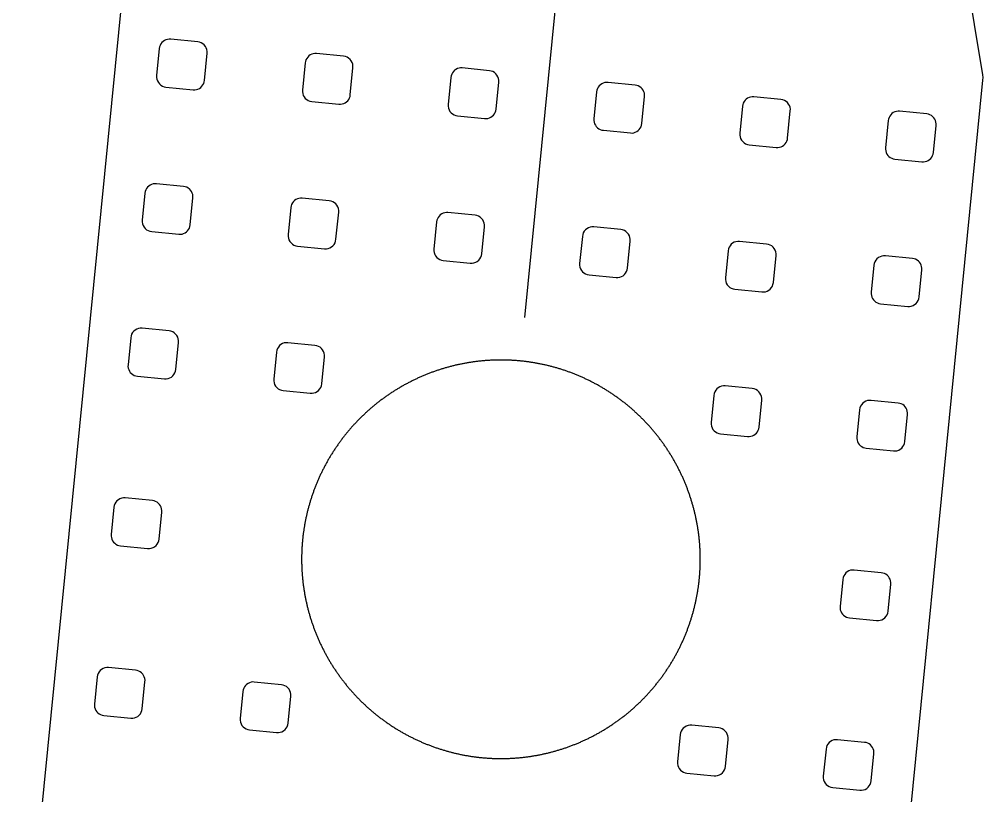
# Model space of a CAD drawing. Header units: millimetres. Extents: x -391 to 435, y -334 to 302.
# Drawn here: x 285.8 to 377.9, y -22.6 to 51.6 of the extents above; entities that cross this region are included whole.
import ezdxf

# ---------------------------------------------------------------- set-up
doc = ezdxf.new("R2010")
doc.units = ezdxf.units.MM
doc.layers.add('LED_STRIP', color=30, linetype='Continuous')
doc.layers.add('OUTLINE', color=7, linetype='Continuous')

msp = doc.modelspace()

# ---------------------------------------------------------------- linework, layer by layer
at = {"layer": 'LED_STRIP'}
msp.add_lwpolyline([(334.124, 23.13), (361.09, 295.702)], dxfattribs=at)
at = {"layer": 'OUTLINE'}
for points in [[(285.803, -45.803), (295.67, 53.935), (295.713, 54.194), (295.789, 54.445), (321.636, 122.893), (321.701, 123.098), (321.744, 123.307), (347.839, 299.813)], [(374.89, 297.137), (365.894, 118.94), (365.894, 118.725), (365.918, 118.513), (377.852, 46.326), (377.878, 46.065), (377.869, 45.803), (368.002, -53.935)]]:
    msp.add_lwpolyline(points, dxfattribs=at)
for points in [[(299.209, 45.444), (299.341, 45.33), (299.491, 45.241), (299.654, 45.18), (299.825, 45.147), (302.413, 44.892), (302.569, 44.888), (302.725, 44.91), (302.875, 44.955), (303.016, 45.024), (303.145, 45.113), (303.258, 45.222), (303.353, 45.347), (303.427, 45.486), (303.478, 45.634), (303.506, 45.788), (303.762, 48.376), (303.764, 48.55), (303.736, 48.722), (303.678, 48.886), (303.593, 49.038), (303.482, 49.173), (303.35, 49.287), (303.2, 49.375), (303.037, 49.437), (302.865, 49.469), (300.278, 49.725), (300.121, 49.728), (299.966, 49.707), (299.816, 49.661), (299.674, 49.593), (299.546, 49.503), (299.432, 49.395), (299.338, 49.27), (299.264, 49.131), (299.212, 48.983), (299.184, 48.828), (298.928, 46.241), (298.927, 46.067), (298.955, 45.895), (299.013, 45.73), (299.098, 45.578), (299.209, 45.444)], [(313.03, 44.2), (313.141, 44.065), (313.273, 43.952), (313.423, 43.863), (313.586, 43.801), (313.757, 43.769), (316.345, 43.513), (316.501, 43.51), (316.657, 43.531), (316.807, 43.577), (316.948, 43.645), (317.077, 43.735), (317.19, 43.844), (317.285, 43.969), (317.359, 44.107), (317.41, 44.255), (317.438, 44.41), (317.694, 46.997), (317.696, 47.172), (317.668, 47.344), (317.61, 47.508), (317.525, 47.66), (317.414, 47.795), (317.282, 47.908), (317.132, 47.997), (316.969, 48.059), (316.797, 48.091), (314.21, 48.347), (314.053, 48.35), (313.898, 48.329), (313.748, 48.283), (313.606, 48.215), (313.478, 48.125), (313.364, 48.016), (313.27, 47.891), (313.196, 47.753), (313.144, 47.605), (313.116, 47.45), (312.86, 44.863), (312.859, 44.688), (312.887, 44.516), (312.945, 44.352), (313.03, 44.2)], [(326.962, 42.822), (327.073, 42.687), (327.205, 42.573), (327.355, 42.485), (327.518, 42.423), (327.689, 42.391), (330.277, 42.135), (330.433, 42.132), (330.589, 42.153), (330.739, 42.199), (330.88, 42.267), (331.009, 42.357), (331.122, 42.465), (331.217, 42.591), (331.291, 42.729), (331.342, 42.877), (331.37, 43.032), (331.626, 45.619), (331.628, 45.793), (331.6, 45.965), (331.542, 46.13), (331.457, 46.282), (331.346, 46.416), (331.214, 46.53), (331.064, 46.619), (330.901, 46.68), (330.729, 46.713), (328.142, 46.969), (327.985, 46.972), (327.83, 46.95), (327.68, 46.905), (327.538, 46.836), (327.41, 46.747), (327.296, 46.638), (327.202, 46.513), (327.128, 46.375), (327.076, 46.226), (327.048, 46.072), (326.792, 43.484), (326.79, 43.31), (326.819, 43.138), (326.877, 42.974), (326.962, 42.822)], [(340.946, 41.374), (341.055, 41.26), (341.18, 41.166), (341.318, 41.092), (341.467, 41.04), (341.621, 41.013), (344.209, 40.757), (344.365, 40.753), (344.521, 40.775), (344.671, 40.82), (344.812, 40.889), (344.941, 40.978), (345.054, 41.087), (345.149, 41.212), (345.223, 41.351), (345.274, 41.499), (345.302, 41.653), (345.558, 44.241), (345.561, 44.398), (345.54, 44.553), (345.494, 44.703), (345.426, 44.844), (345.336, 44.973), (345.228, 45.086), (345.102, 45.181), (344.964, 45.255), (344.816, 45.307), (344.661, 45.334), (342.074, 45.59), (341.917, 45.593), (341.762, 45.572), (341.612, 45.526), (341.47, 45.458), (341.342, 45.368), (341.228, 45.26), (341.134, 45.135), (341.06, 44.996), (341.008, 44.848), (340.98, 44.693), (340.724, 42.106), (340.721, 41.949), (340.743, 41.794), (340.788, 41.644), (340.857, 41.502), (340.946, 41.374)], [(354.826, 40.065), (354.937, 39.93), (355.069, 39.817), (355.219, 39.728), (355.382, 39.666), (355.553, 39.634), (358.141, 39.378), (358.297, 39.375), (358.453, 39.397), (358.603, 39.442), (358.744, 39.51), (358.873, 39.6), (358.986, 39.709), (359.081, 39.834), (359.155, 39.972), (359.206, 40.12), (359.234, 40.275), (359.49, 42.862), (359.492, 43.037), (359.464, 43.209), (359.406, 43.373), (359.321, 43.525), (359.21, 43.66), (359.078, 43.773), (358.928, 43.862), (358.765, 43.924), (358.593, 43.956), (356.006, 44.212), (355.849, 44.215), (355.694, 44.194), (355.543, 44.148), (355.402, 44.08), (355.274, 43.99), (355.16, 43.881), (355.066, 43.756), (354.992, 43.618), (354.94, 43.47), (354.912, 43.315), (354.656, 40.728), (354.654, 40.554), (354.683, 40.382), (354.741, 40.217), (354.826, 40.065)], [(368.81, 38.617), (368.919, 38.504), (369.044, 38.409), (369.182, 38.335), (369.331, 38.284), (369.485, 38.256), (372.072, 38), (372.229, 37.997), (372.385, 38.018), (372.535, 38.064), (372.676, 38.132), (372.805, 38.222), (372.918, 38.33), (373.013, 38.456), (373.087, 38.594), (373.138, 38.742), (373.166, 38.897), (373.422, 41.484), (373.425, 41.641), (373.404, 41.796), (373.358, 41.947), (373.29, 42.088), (373.2, 42.216), (373.091, 42.33), (372.966, 42.424), (372.828, 42.498), (372.68, 42.55), (372.525, 42.578), (369.938, 42.834), (369.781, 42.837), (369.626, 42.815), (369.475, 42.77), (369.334, 42.701), (369.205, 42.612), (369.092, 42.503), (368.998, 42.378), (368.924, 42.24), (368.872, 42.091), (368.844, 41.937), (368.588, 39.349), (368.585, 39.193), (368.607, 39.037), (368.652, 38.887), (368.721, 38.746), (368.81, 38.617)], [(297.731, 31.757), (297.841, 31.622), (297.973, 31.509), (298.123, 31.42), (298.286, 31.358), (298.458, 31.326), (301.045, 31.07), (301.202, 31.067), (301.358, 31.088), (301.508, 31.134), (301.649, 31.202), (301.778, 31.292), (301.891, 31.401), (301.986, 31.526), (302.06, 31.664), (302.111, 31.812), (302.139, 31.967), (302.395, 34.554), (302.398, 34.711), (302.376, 34.866), (302.331, 35.017), (302.263, 35.158), (302.173, 35.287), (302.064, 35.4), (301.939, 35.495), (301.801, 35.569), (301.653, 35.62), (301.498, 35.648), (298.911, 35.904), (298.754, 35.907), (298.598, 35.885), (298.448, 35.84), (298.307, 35.772), (298.178, 35.682), (298.065, 35.573), (297.97, 35.448), (297.896, 35.31), (297.845, 35.162), (297.817, 35.007), (297.561, 32.42), (297.559, 32.245), (297.587, 32.073), (297.645, 31.909), (297.731, 31.757)], [(311.663, 30.379), (311.773, 30.244), (311.905, 30.13), (312.055, 30.041), (312.218, 29.98), (312.39, 29.948), (314.977, 29.692), (315.151, 29.69), (315.323, 29.718), (315.488, 29.776), (315.64, 29.861), (315.775, 29.972), (315.888, 30.104), (315.977, 30.254), (316.039, 30.417), (316.071, 30.588), (316.327, 33.176), (316.329, 33.35), (316.3, 33.522), (316.243, 33.687), (316.157, 33.839), (316.047, 33.973), (315.914, 34.087), (315.764, 34.176), (315.601, 34.237), (315.43, 34.269), (312.843, 34.525), (312.686, 34.529), (312.53, 34.507), (312.38, 34.462), (312.239, 34.393), (312.11, 34.304), (311.997, 34.195), (311.902, 34.07), (311.828, 33.931), (311.777, 33.783), (311.749, 33.629), (311.493, 31.041), (311.491, 30.867), (311.519, 30.695), (311.577, 30.531), (311.663, 30.379)], [(325.595, 29), (325.705, 28.866), (325.837, 28.752), (325.987, 28.663), (326.15, 28.602), (326.322, 28.569), (328.909, 28.313), (329.083, 28.311), (329.255, 28.34), (329.42, 28.398), (329.572, 28.483), (329.707, 28.594), (329.82, 28.726), (329.909, 28.876), (329.971, 29.039), (330.003, 29.21), (330.259, 31.798), (330.261, 31.972), (330.232, 32.144), (330.175, 32.308), (330.089, 32.46), (329.979, 32.595), (329.846, 32.709), (329.696, 32.797), (329.533, 32.859), (329.362, 32.891), (326.775, 33.147), (326.618, 33.15), (326.462, 33.129), (326.312, 33.083), (326.171, 33.015), (326.042, 32.925), (325.929, 32.817), (325.834, 32.691), (325.76, 32.553), (325.709, 32.405), (325.681, 32.25), (325.425, 29.663), (325.423, 29.489), (325.451, 29.317), (325.509, 29.152), (325.595, 29)], [(339.527, 27.622), (339.637, 27.487), (339.769, 27.374), (339.919, 27.285), (340.082, 27.223), (340.254, 27.191), (342.841, 26.935), (343.015, 26.933), (343.187, 26.961), (343.352, 27.019), (343.504, 27.105), (343.639, 27.215), (343.752, 27.347), (343.841, 27.497), (343.903, 27.661), (343.935, 27.832), (344.191, 30.419), (344.193, 30.594), (344.164, 30.766), (344.107, 30.93), (344.021, 31.082), (343.911, 31.217), (343.778, 31.33), (343.628, 31.419), (343.465, 31.481), (343.294, 31.513), (340.707, 31.769), (340.532, 31.771), (340.36, 31.742), (340.196, 31.685), (340.044, 31.599), (339.909, 31.489), (339.796, 31.356), (339.707, 31.207), (339.645, 31.043), (339.613, 30.872), (339.357, 28.285), (339.355, 28.11), (339.383, 27.938), (339.441, 27.774), (339.527, 27.622)], [(353.459, 26.244), (353.569, 26.109), (353.701, 25.995), (353.851, 25.906), (354.014, 25.845), (354.186, 25.813), (356.773, 25.557), (356.947, 25.555), (357.119, 25.583), (357.284, 25.641), (357.436, 25.726), (357.571, 25.837), (357.684, 25.969), (357.773, 26.119), (357.834, 26.282), (357.867, 26.454), (358.123, 29.041), (358.125, 29.215), (358.096, 29.387), (358.039, 29.552), (357.953, 29.704), (357.843, 29.838), (357.71, 29.952), (357.56, 30.041), (357.397, 30.102), (357.226, 30.134), (354.639, 30.39), (354.464, 30.392), (354.292, 30.364), (354.128, 30.306), (353.976, 30.221), (353.841, 30.11), (353.728, 29.978), (353.639, 29.828), (353.577, 29.665), (353.545, 29.494), (353.289, 26.906), (353.287, 26.732), (353.315, 26.56), (353.373, 26.396), (353.459, 26.244)], [(367.443, 24.796), (367.552, 24.682), (367.677, 24.588), (367.815, 24.514), (367.963, 24.462), (368.118, 24.434), (370.705, 24.179), (370.879, 24.177), (371.051, 24.205), (371.216, 24.263), (371.368, 24.348), (371.503, 24.459), (371.616, 24.591), (371.705, 24.741), (371.766, 24.904), (371.799, 25.075), (372.055, 27.663), (372.058, 27.819), (372.036, 27.975), (371.991, 28.125), (371.922, 28.266), (371.833, 28.395), (371.724, 28.508), (371.599, 28.603), (371.461, 28.677), (371.312, 28.729), (371.158, 28.756), (368.571, 29.012), (368.396, 29.014), (368.224, 28.986), (368.06, 28.928), (367.908, 28.843), (367.773, 28.732), (367.66, 28.6), (367.571, 28.45), (367.509, 28.287), (367.477, 28.115), (367.221, 25.528), (367.218, 25.371), (367.239, 25.216), (367.285, 25.066), (367.353, 24.924), (367.443, 24.796)], [(296.416, 17.866), (296.524, 17.753), (296.649, 17.658), (296.788, 17.584), (296.936, 17.532), (297.09, 17.505), (299.678, 17.249), (299.852, 17.247), (300.024, 17.275), (300.189, 17.333), (300.34, 17.418), (300.475, 17.529), (300.589, 17.661), (300.678, 17.811), (300.739, 17.974), (300.771, 18.145), (301.027, 20.733), (301.029, 20.907), (301.001, 21.079), (300.943, 21.244), (300.858, 21.395), (300.747, 21.53), (300.615, 21.644), (300.465, 21.733), (300.302, 21.794), (300.131, 21.826), (297.543, 22.082), (297.369, 22.084), (297.197, 22.056), (297.033, 21.998), (296.881, 21.913), (296.746, 21.802), (296.632, 21.67), (296.543, 21.52), (296.482, 21.357), (296.45, 21.186), (296.194, 18.598), (296.191, 18.441), (296.212, 18.286), (296.258, 18.136), (296.326, 17.995), (296.416, 17.866)], [(310.295, 16.557), (310.406, 16.422), (310.538, 16.309), (310.688, 16.22), (310.851, 16.159), (311.022, 16.126), (313.61, 15.87), (313.784, 15.868), (313.956, 15.897), (314.121, 15.954), (314.272, 16.04), (314.407, 16.15), (314.521, 16.283), (314.61, 16.433), (314.671, 16.596), (314.703, 16.767), (314.959, 19.354), (314.961, 19.529), (314.933, 19.701), (314.875, 19.865), (314.79, 20.017), (314.679, 20.152), (314.547, 20.265), (314.397, 20.354), (314.234, 20.416), (314.063, 20.448), (311.475, 20.704), (311.301, 20.706), (311.129, 20.678), (310.965, 20.62), (310.813, 20.534), (310.678, 20.424), (310.564, 20.292), (310.475, 20.142), (310.414, 19.979), (310.382, 19.807), (310.126, 17.22), (310.124, 17.046), (310.152, 16.874), (310.21, 16.709), (310.295, 16.557)], [(350.885, 0.166), (350.884, 0.249), (350.883, 0.332), (350.881, 0.416), (350.879, 0.499), (350.877, 0.582), (350.874, 0.665), (350.871, 0.748), (350.868, 0.831), (350.864, 0.914), (350.86, 0.997), (350.855, 1.08), (350.85, 1.163), (350.845, 1.246), (350.839, 1.329), (350.833, 1.412), (350.827, 1.495), (350.82, 1.577), (350.813, 1.66), (350.806, 1.743), (350.798, 1.826), (350.79, 1.909), (350.782, 1.991), (350.773, 2.074), (350.763, 2.157), (350.754, 2.239), (350.744, 2.322), (350.734, 2.404), (350.723, 2.487), (350.712, 2.569), (350.7, 2.651), (350.689, 2.734), (350.677, 2.816), (350.664, 2.898), (350.651, 2.98), (350.638, 3.062), (350.625, 3.144), (350.611, 3.226), (350.596, 3.308), (350.582, 3.39), (350.567, 3.472), (350.552, 3.553), (350.536, 3.635), (350.52, 3.716), (350.503, 3.798), (350.487, 3.879), (350.47, 3.961), (350.452, 4.042), (350.434, 4.123), (350.416, 4.204), (350.398, 4.285), (350.379, 4.366), (350.36, 4.447), (350.34, 4.528), (350.32, 4.609), (350.3, 4.689), (350.279, 4.77), (350.258, 4.85), (350.237, 4.931), (350.215, 5.011), (350.193, 5.091), (350.171, 5.171), (350.148, 5.251), (350.125, 5.331), (350.101, 5.41), (350.078, 5.49), (350.053, 5.57), (350.029, 5.649), (350.004, 5.728), (349.979, 5.808), (349.953, 5.887), (349.928, 5.966), (349.901, 6.045), (349.875, 6.123), (349.848, 6.202), (349.821, 6.281), (349.793, 6.359), (349.765, 6.437), (349.737, 6.515), (349.708, 6.594), (349.679, 6.671), (349.65, 6.749), (349.621, 6.827), (349.591, 6.904), (349.56, 6.982), (349.53, 7.059), (349.499, 7.136), (349.467, 7.213), (349.436, 7.29), (349.404, 7.367), (349.371, 7.443), (349.339, 7.52), (349.306, 7.596), (349.273, 7.672), (349.239, 7.748), (349.205, 7.824), (349.171, 7.9), (349.136, 7.975), (349.101, 8.051), (349.066, 8.126), (349.03, 8.201), (348.994, 8.276), (348.958, 8.351), (348.921, 8.426), (348.884, 8.5), (348.847, 8.574), (348.81, 8.649), (348.772, 8.722), (348.733, 8.796), (348.695, 8.87), (348.656, 8.943), (348.617, 9.017), (348.577, 9.09), (348.538, 9.163), (348.497, 9.236), (348.457, 9.308), (348.416, 9.381), (348.375, 9.453), (348.334, 9.525), (348.292, 9.597), (348.25, 9.669), (348.208, 9.74), (348.165, 9.811), (348.122, 9.883), (348.079, 9.954), (348.035, 10.024), (347.991, 10.095), (347.947, 10.165), (347.902, 10.236), (347.858, 10.306), (347.813, 10.375), (347.767, 10.445), (347.721, 10.514), (347.675, 10.584), (347.629, 10.653), (347.582, 10.721), (347.535, 10.79), (347.488, 10.858), (347.441, 10.927), (347.393, 10.995), (347.345, 11.062), (347.296, 11.13), (347.248, 11.197), (347.199, 11.264), (347.149, 11.331), (347.1, 11.398), (347.05, 11.465), (347, 11.531), (346.949, 11.597), (346.899, 11.663), (346.847, 11.728), (346.796, 11.794), (346.745, 11.859), (346.693, 11.924), (346.64, 11.989), (346.588, 12.053), (346.535, 12.117), (346.482, 12.181), (346.429, 12.245), (346.375, 12.309), (346.322, 12.372), (346.267, 12.435), (346.213, 12.498), (346.158, 12.561), (346.103, 12.623), (346.048, 12.685), (345.993, 12.747), (345.937, 12.809), (345.881, 12.87), (345.825, 12.931), (345.768, 12.992), (345.711, 13.053), (345.654, 13.113), (345.597, 13.173), (345.539, 13.233), (345.481, 13.293), (345.423, 13.352), (345.365, 13.411), (345.306, 13.47), (345.247, 13.529), (345.188, 13.587), (345.129, 13.646), (345.069, 13.703), (345.009, 13.761), (344.949, 13.818), (344.889, 13.875), (344.828, 13.932), (344.767, 13.989), (344.706, 14.045), (344.644, 14.101), (344.583, 14.157), (344.521, 14.212), (344.459, 14.268), (344.396, 14.323), (344.334, 14.377), (344.271, 14.432), (344.208, 14.486), (344.145, 14.54), (344.081, 14.593), (344.017, 14.646), (343.953, 14.699), (343.889, 14.752), (343.824, 14.805), (343.76, 14.857), (343.695, 14.909), (343.63, 14.96), (343.564, 15.012), (343.499, 15.063), (343.433, 15.113), (343.367, 15.164), (343.3, 15.214), (343.234, 15.264), (343.167, 15.313), (343.1, 15.363), (343.033, 15.412), (342.966, 15.46), (342.898, 15.509), (342.83, 15.557), (342.762, 15.605), (342.694, 15.652), (342.626, 15.7), (342.557, 15.747), (342.488, 15.793), (342.419, 15.839), (342.35, 15.886), (342.281, 15.931), (342.211, 15.977), (342.141, 16.022), (342.071, 16.067), (342.001, 16.111), (341.931, 16.155), (341.86, 16.199), (341.789, 16.243), (341.718, 16.286), (341.647, 16.329), (341.576, 16.372), (341.504, 16.414), (341.433, 16.456), (341.361, 16.498), (341.289, 16.539), (341.217, 16.58), (341.144, 16.621), (341.071, 16.662), (340.999, 16.702), (340.926, 16.741), (340.853, 16.781), (340.779, 16.82), (340.706, 16.859), (340.632, 16.898), (340.558, 16.936), (340.484, 16.974), (340.41, 17.011), (340.336, 17.048), (340.261, 17.085), (340.187, 17.122), (340.112, 17.158), (340.037, 17.194), (339.962, 17.23), (339.887, 17.265), (339.811, 17.3), (339.736, 17.335), (339.66, 17.369), (339.584, 17.403), (339.508, 17.437), (339.432, 17.47), (339.356, 17.503), (339.279, 17.536), (339.203, 17.568), (339.126, 17.6), (339.049, 17.632), (338.972, 17.663), (338.895, 17.694), (338.818, 17.724), (338.74, 17.755), (338.663, 17.785), (338.585, 17.814), (338.507, 17.844), (338.429, 17.873), (338.351, 17.901), (338.273, 17.929), (338.195, 17.957), (338.116, 17.985), (338.038, 18.012), (337.959, 18.039), (337.881, 18.066), (337.802, 18.092), (337.723, 18.118), (337.644, 18.143), (337.564, 18.168), (337.485, 18.193), (337.406, 18.218), (337.326, 18.242), (337.246, 18.266), (337.167, 18.289), (337.087, 18.312), (337.007, 18.335), (336.927, 18.357), (336.847, 18.379), (336.766, 18.401), (336.686, 18.422), (336.606, 18.443), (336.525, 18.464), (336.444, 18.484), (336.364, 18.504), (336.283, 18.524), (336.202, 18.543), (336.121, 18.562), (336.04, 18.58), (335.959, 18.598), (335.878, 18.616), (335.797, 18.634), (335.715, 18.651), (335.634, 18.668), (335.552, 18.684), (335.471, 18.7), (335.389, 18.716), (335.307, 18.731), (335.226, 18.746), (335.144, 18.761), (335.062, 18.775), (334.98, 18.789), (334.898, 18.802), (334.816, 18.815), (334.734, 18.828), (334.652, 18.841), (334.569, 18.853), (334.487, 18.865), (334.405, 18.876), (334.322, 18.887), (334.24, 18.898), (334.157, 18.908), (334.075, 18.918), (333.992, 18.928), (333.91, 18.937), (333.827, 18.946), (333.744, 18.954), (333.662, 18.962), (333.579, 18.97), (333.496, 18.978), (333.413, 18.985), (333.331, 18.991), (333.248, 18.998), (333.165, 19.004), (333.082, 19.009), (332.999, 19.014), (332.916, 19.019), (332.833, 19.024), (332.75, 19.028), (332.667, 19.032), (332.584, 19.035), (332.501, 19.038), (332.418, 19.041), (332.335, 19.043), (332.251, 19.045), (332.168, 19.047), (332.085, 19.048), (332.002, 19.049), (331.919, 19.05), (331.836, 19.05), (331.753, 19.05), (331.67, 19.049), (331.587, 19.048), (331.503, 19.047), (331.42, 19.045), (331.337, 19.043), (331.254, 19.041), (331.171, 19.038), (331.088, 19.035), (331.005, 19.032), (330.922, 19.028), (330.839, 19.024), (330.756, 19.019), (330.673, 19.014), (330.59, 19.009), (330.507, 19.004), (330.424, 18.998), (330.341, 18.991), (330.258, 18.985), (330.176, 18.978), (330.093, 18.97), (330.01, 18.962), (329.927, 18.954), (329.845, 18.946), (329.762, 18.937), (329.679, 18.928), (329.597, 18.918), (329.514, 18.908), (329.432, 18.898), (329.349, 18.887), (329.267, 18.876), (329.185, 18.865), (329.102, 18.853), (329.02, 18.841), (328.938, 18.828), (328.856, 18.815), (328.774, 18.802), (328.692, 18.789), (328.61, 18.775), (328.528, 18.761), (328.446, 18.746), (328.364, 18.731), (328.283, 18.716), (328.201, 18.7), (328.119, 18.684), (328.038, 18.668), (327.956, 18.651), (327.875, 18.634), (327.794, 18.616), (327.713, 18.598), (327.632, 18.58), (327.551, 18.562), (327.47, 18.543), (327.389, 18.524), (327.308, 18.504), (327.227, 18.484), (327.147, 18.464), (327.066, 18.443), (326.986, 18.422), (326.905, 18.401), (326.825, 18.379), (326.745, 18.357), (326.665, 18.335), (326.585, 18.312), (326.505, 18.289), (326.425, 18.266), (326.346, 18.242), (326.266, 18.218), (326.187, 18.193), (326.107, 18.168), (326.028, 18.143), (325.949, 18.118), (325.87, 18.092), (325.791, 18.066), (325.712, 18.039), (325.634, 18.012), (325.555, 17.985), (325.477, 17.957), (325.399, 17.929), (325.32, 17.901), (325.242, 17.873), (325.164, 17.844), (325.087, 17.814), (325.009, 17.785), (324.931, 17.755), (324.854, 17.724), (324.777, 17.694), (324.7, 17.663), (324.623, 17.632), (324.546, 17.6), (324.469, 17.568), (324.392, 17.536), (324.316, 17.503), (324.24, 17.47), (324.164, 17.437), (324.088, 17.403), (324.012, 17.369), (323.936, 17.335), (323.86, 17.3), (323.785, 17.265), (323.71, 17.23), (323.635, 17.194), (323.56, 17.158), (323.485, 17.122), (323.41, 17.085), (323.336, 17.048), (323.261, 17.011), (323.187, 16.974), (323.113, 16.936), (323.04, 16.898), (322.966, 16.859), (322.892, 16.82), (322.819, 16.781), (322.746, 16.741), (322.673, 16.702), (322.6, 16.662), (322.528, 16.621), (322.455, 16.58), (322.383, 16.539), (322.311, 16.498), (322.239, 16.456), (322.167, 16.414), (322.096, 16.372), (322.024, 16.329), (321.953, 16.286), (321.882, 16.243), (321.811, 16.199), (321.741, 16.155), (321.671, 16.111), (321.6, 16.067), (321.53, 16.022), (321.46, 15.977), (321.391, 15.931), (321.321, 15.886), (321.252, 15.839), (321.183, 15.793), (321.114, 15.747), (321.046, 15.7), (320.977, 15.652), (320.909, 15.605), (320.841, 15.557), (320.773, 15.509), (320.706, 15.46), (320.639, 15.412), (320.571, 15.363), (320.504, 15.313), (320.438, 15.264), (320.371, 15.214), (320.305, 15.164), (320.239, 15.113), (320.173, 15.063), (320.108, 15.012), (320.042, 14.96), (319.977, 14.909), (319.912, 14.857), (319.847, 14.805), (319.783, 14.752), (319.719, 14.699), (319.655, 14.646), (319.591, 14.593), (319.527, 14.54), (319.464, 14.486), (319.401, 14.432), (319.338, 14.377), (319.275, 14.323), (319.213, 14.268), (319.151, 14.212), (319.089, 14.157), (319.027, 14.101), (318.966, 14.045), (318.905, 13.989), (318.844, 13.932), (318.783, 13.875), (318.723, 13.818), (318.663, 13.761), (318.603, 13.703), (318.543, 13.646), (318.484, 13.587), (318.424, 13.529), (318.365, 13.47), (318.307, 13.411), (318.248, 13.352), (318.19, 13.293), (318.132, 13.233), (318.075, 13.173), (318.017, 13.113), (317.96, 13.053), (317.904, 12.992), (317.847, 12.931), (317.791, 12.87), (317.735, 12.809), (317.679, 12.747), (317.623, 12.685), (317.568, 12.623), (317.513, 12.561), (317.459, 12.498), (317.404, 12.435), (317.35, 12.372), (317.296, 12.309), (317.243, 12.245), (317.189, 12.181), (317.136, 12.117), (317.084, 12.053), (317.031, 11.989), (316.979, 11.924), (316.927, 11.859), (316.876, 11.794), (316.824, 11.728), (316.773, 11.663), (316.722, 11.597), (316.672, 11.531), (316.622, 11.465), (316.572, 11.398), (316.522, 11.331), (316.473, 11.264), (316.424, 11.197), (316.375, 11.13), (316.327, 11.062), (316.279, 10.995), (316.231, 10.927), (316.183, 10.858), (316.136, 10.79), (316.089, 10.721), (316.043, 10.653), (315.996, 10.584), (315.95, 10.514), (315.905, 10.445), (315.859, 10.375), (315.814, 10.306), (315.769, 10.236), (315.725, 10.165), (315.681, 10.095), (315.637, 10.024), (315.593, 9.954), (315.55, 9.883), (315.507, 9.811), (315.464, 9.74), (315.422, 9.669), (315.38, 9.597), (315.338, 9.525), (315.297, 9.453), (315.256, 9.381), (315.215, 9.308), (315.174, 9.236), (315.134, 9.163), (315.094, 9.09), (315.055, 9.017), (315.016, 8.943), (314.977, 8.87), (314.938, 8.796), (314.9, 8.722), (314.862, 8.649), (314.825, 8.574), (314.787, 8.5), (314.75, 8.426), (314.714, 8.351), (314.678, 8.276), (314.642, 8.201), (314.606, 8.126), (314.571, 8.051), (314.536, 7.975), (314.501, 7.9), (314.467, 7.824), (314.433, 7.748), (314.399, 7.672), (314.366, 7.596), (314.333, 7.52), (314.3, 7.443), (314.268, 7.367), (314.236, 7.29), (314.204, 7.213), (314.173, 7.136), (314.142, 7.059), (314.111, 6.982), (314.081, 6.904), (314.051, 6.827), (314.022, 6.749), (313.992, 6.671), (313.963, 6.594), (313.935, 6.515), (313.906, 6.437), (313.879, 6.359), (313.851, 6.281), (313.824, 6.202), (313.797, 6.123), (313.77, 6.045), (313.744, 5.966), (313.718, 5.887), (313.693, 5.808), (313.668, 5.728), (313.643, 5.649), (313.618, 5.57), (313.594, 5.49), (313.57, 5.41), (313.547, 5.331), (313.524, 5.251), (313.501, 5.171), (313.479, 5.091), (313.457, 5.011), (313.435, 4.931), (313.414, 4.85), (313.393, 4.77), (313.372, 4.689), (313.352, 4.609), (313.332, 4.528), (313.312, 4.447), (313.293, 4.366), (313.274, 4.285), (313.256, 4.204), (313.237, 4.123), (313.22, 4.042), (313.202, 3.961), (313.185, 3.879), (313.168, 3.798), (313.152, 3.716), (313.136, 3.635), (313.12, 3.553), (313.105, 3.472), (313.09, 3.39), (313.075, 3.308), (313.061, 3.226), (313.047, 3.144), (313.034, 3.062), (313.02, 2.98), (313.008, 2.898), (312.995, 2.816), (312.983, 2.734), (312.971, 2.651), (312.96, 2.569), (312.949, 2.487), (312.938, 2.404), (312.928, 2.322), (312.918, 2.239), (312.908, 2.157), (312.899, 2.074), (312.89, 1.991), (312.882, 1.909), (312.874, 1.826), (312.866, 1.743), (312.858, 1.66), (312.851, 1.577), (312.845, 1.495), (312.838, 1.412), (312.832, 1.329), (312.827, 1.246), (312.821, 1.163), (312.817, 1.08), (312.812, 0.997), (312.808, 0.914), (312.804, 0.831), (312.801, 0.748), (312.797, 0.665), (312.795, 0.582), (312.792, 0.499), (312.79, 0.416), (312.789, 0.332), (312.787, 0.249), (312.787, 0.166), (312.786, 0.083), (312.786, 0), (312.786, -0.083), (312.787, -0.166), (312.787, -0.249), (312.789, -0.332), (312.79, -0.416), (312.792, -0.499), (312.795, -0.582), (312.797, -0.665), (312.801, -0.748), (312.804, -0.831), (312.808, -0.914), (312.812, -0.997), (312.817, -1.08), (312.821, -1.163), (312.827, -1.246), (312.832, -1.329), (312.838, -1.412), (312.845, -1.495), (312.851, -1.577), (312.858, -1.66), (312.866, -1.743), (312.874, -1.826), (312.882, -1.909), (312.89, -1.991), (312.899, -2.074), (312.908, -2.157), (312.918, -2.239), (312.928, -2.322), (312.938, -2.404), (312.949, -2.487), (312.96, -2.569), (312.971, -2.651), (312.983, -2.734), (312.995, -2.816), (313.008, -2.898), (313.02, -2.98), (313.034, -3.062), (313.047, -3.144), (313.061, -3.226), (313.075, -3.308), (313.09, -3.39), (313.105, -3.472), (313.12, -3.553), (313.136, -3.635), (313.152, -3.716), (313.168, -3.798), (313.185, -3.879), (313.202, -3.961), (313.22, -4.042), (313.237, -4.123), (313.256, -4.204), (313.274, -4.285), (313.293, -4.366), (313.312, -4.447), (313.332, -4.528), (313.352, -4.609), (313.372, -4.689), (313.393, -4.77), (313.414, -4.85), (313.435, -4.931), (313.457, -5.011), (313.479, -5.091), (313.501, -5.171), (313.524, -5.251), (313.547, -5.331), (313.57, -5.41), (313.594, -5.49), (313.618, -5.57), (313.643, -5.649), (313.668, -5.728), (313.693, -5.808), (313.718, -5.887), (313.744, -5.966), (313.77, -6.045), (313.797, -6.123), (313.824, -6.202), (313.851, -6.281), (313.879, -6.359), (313.906, -6.437), (313.935, -6.515), (313.963, -6.594), (313.992, -6.671), (314.022, -6.749), (314.051, -6.827), (314.081, -6.904), (314.111, -6.982), (314.142, -7.059), (314.173, -7.136), (314.204, -7.213), (314.236, -7.29), (314.268, -7.367), (314.3, -7.443), (314.333, -7.52), (314.366, -7.596), (314.399, -7.672), (314.433, -7.748), (314.467, -7.824), (314.501, -7.9), (314.536, -7.975), (314.571, -8.051), (314.606, -8.126), (314.642, -8.201), (314.678, -8.276), (314.714, -8.351), (314.75, -8.426), (314.787, -8.5), (314.825, -8.574), (314.862, -8.649), (314.9, -8.722), (314.938, -8.796), (314.977, -8.87), (315.016, -8.943), (315.055, -9.017), (315.094, -9.09), (315.134, -9.163), (315.174, -9.236), (315.215, -9.308), (315.256, -9.381), (315.297, -9.453), (315.338, -9.525), (315.38, -9.597), (315.422, -9.669), (315.464, -9.74), (315.507, -9.811), (315.55, -9.883), (315.593, -9.954), (315.637, -10.024), (315.681, -10.095), (315.725, -10.165), (315.769, -10.236), (315.814, -10.306), (315.859, -10.375), (315.905, -10.445), (315.95, -10.514), (315.996, -10.584), (316.043, -10.653), (316.089, -10.721), (316.136, -10.79), (316.183, -10.858), (316.231, -10.927), (316.279, -10.995), (316.327, -11.062), (316.375, -11.13), (316.424, -11.197), (316.473, -11.264), (316.522, -11.331), (316.572, -11.398), (316.622, -11.465), (316.672, -11.531), (316.722, -11.597), (316.773, -11.663), (316.824, -11.728), (316.876, -11.794), (316.927, -11.859), (316.979, -11.924), (317.031, -11.989), (317.084, -12.053), (317.136, -12.117), (317.189, -12.181), (317.243, -12.245), (317.296, -12.309), (317.35, -12.372), (317.404, -12.435), (317.459, -12.498), (317.513, -12.561), (317.568, -12.623), (317.623, -12.685), (317.679, -12.747), (317.735, -12.809), (317.791, -12.87), (317.847, -12.931), (317.904, -12.992), (317.96, -13.053), (318.017, -13.113), (318.075, -13.173), (318.132, -13.233), (318.19, -13.293), (318.248, -13.352), (318.307, -13.411), (318.365, -13.47), (318.424, -13.529), (318.484, -13.587), (318.543, -13.646), (318.603, -13.703), (318.663, -13.761), (318.723, -13.818), (318.783, -13.875), (318.844, -13.932), (318.905, -13.989), (318.966, -14.045), (319.027, -14.101), (319.089, -14.157), (319.151, -14.212), (319.213, -14.268), (319.275, -14.323), (319.338, -14.377), (319.401, -14.432), (319.464, -14.486), (319.527, -14.54), (319.591, -14.593), (319.655, -14.646), (319.719, -14.699), (319.783, -14.752), (319.847, -14.805), (319.912, -14.857), (319.977, -14.909), (320.042, -14.96), (320.108, -15.012), (320.173, -15.063), (320.239, -15.113), (320.305, -15.164), (320.371, -15.214), (320.438, -15.264), (320.504, -15.313), (320.571, -15.363), (320.639, -15.412), (320.706, -15.46), (320.773, -15.509), (320.841, -15.557), (320.909, -15.605), (320.977, -15.652), (321.046, -15.7), (321.114, -15.747), (321.183, -15.793), (321.252, -15.839), (321.321, -15.886), (321.391, -15.931), (321.46, -15.977), (321.53, -16.022), (321.6, -16.067), (321.671, -16.111), (321.741, -16.155), (321.811, -16.199), (321.882, -16.243), (321.953, -16.286), (322.024, -16.329), (322.096, -16.372), (322.167, -16.414), (322.239, -16.456), (322.311, -16.498), (322.383, -16.539), (322.455, -16.58), (322.528, -16.621), (322.6, -16.662), (322.673, -16.702), (322.746, -16.741), (322.819, -16.781), (322.892, -16.82), (322.966, -16.859), (323.04, -16.898), (323.113, -16.936), (323.187, -16.974), (323.261, -17.011), (323.336, -17.048), (323.41, -17.085), (323.485, -17.122), (323.56, -17.158), (323.635, -17.194), (323.71, -17.23), (323.785, -17.265), (323.86, -17.3), (323.936, -17.335), (324.012, -17.369), (324.088, -17.403), (324.164, -17.437), (324.24, -17.47), (324.316, -17.503), (324.392, -17.536), (324.469, -17.568), (324.546, -17.6), (324.623, -17.632), (324.7, -17.663), (324.777, -17.694), (324.854, -17.724), (324.931, -17.755), (325.009, -17.785), (325.087, -17.814), (325.164, -17.844), (325.242, -17.873), (325.32, -17.901), (325.399, -17.929), (325.477, -17.957), (325.555, -17.985), (325.634, -18.012), (325.712, -18.039), (325.791, -18.066), (325.87, -18.092), (325.949, -18.118), (326.028, -18.143), (326.107, -18.168), (326.187, -18.193), (326.266, -18.218), (326.346, -18.242), (326.425, -18.266), (326.505, -18.289), (326.585, -18.312), (326.665, -18.335), (326.745, -18.357), (326.825, -18.379), (326.905, -18.401), (326.986, -18.422), (327.066, -18.443), (327.147, -18.464), (327.227, -18.484), (327.308, -18.504), (327.389, -18.524), (327.47, -18.543), (327.551, -18.562), (327.632, -18.58), (327.713, -18.598), (327.794, -18.616), (327.875, -18.634), (327.956, -18.651), (328.038, -18.668), (328.119, -18.684), (328.201, -18.7), (328.283, -18.716), (328.364, -18.731), (328.446, -18.746), (328.528, -18.761), (328.61, -18.775), (328.692, -18.789), (328.774, -18.802), (328.856, -18.815), (328.938, -18.828), (329.02, -18.841), (329.102, -18.853), (329.185, -18.865), (329.267, -18.876), (329.349, -18.887), (329.432, -18.898), (329.514, -18.908), (329.597, -18.918), (329.679, -18.928), (329.762, -18.937), (329.845, -18.946), (329.927, -18.954), (330.01, -18.962), (330.093, -18.97), (330.176, -18.978), (330.258, -18.985), (330.341, -18.991), (330.424, -18.998), (330.507, -19.004), (330.59, -19.009), (330.673, -19.014), (330.756, -19.019), (330.839, -19.024), (330.922, -19.028), (331.005, -19.032), (331.088, -19.035), (331.171, -19.038), (331.254, -19.041), (331.337, -19.043), (331.42, -19.045), (331.503, -19.047), (331.587, -19.048), (331.67, -19.049), (331.753, -19.05), (331.836, -19.05), (331.919, -19.05), (332.002, -19.049), (332.085, -19.048), (332.168, -19.047), (332.251, -19.045), (332.335, -19.043), (332.418, -19.041), (332.501, -19.038), (332.584, -19.035), (332.667, -19.032), (332.75, -19.028), (332.833, -19.024), (332.916, -19.019), (332.999, -19.014), (333.082, -19.009), (333.165, -19.004), (333.248, -18.998), (333.331, -18.991), (333.413, -18.985), (333.496, -18.978), (333.579, -18.97), (333.662, -18.962), (333.744, -18.954), (333.827, -18.946), (333.91, -18.937), (333.992, -18.928), (334.075, -18.918), (334.157, -18.908), (334.24, -18.898), (334.322, -18.887), (334.405, -18.876), (334.487, -18.865), (334.569, -18.853), (334.652, -18.841), (334.734, -18.828), (334.816, -18.815), (334.898, -18.802), (334.98, -18.789), (335.062, -18.775), (335.144, -18.761), (335.226, -18.746), (335.307, -18.731), (335.389, -18.716), (335.471, -18.7), (335.552, -18.684), (335.634, -18.668), (335.715, -18.651), (335.797, -18.634), (335.878, -18.616), (335.959, -18.598), (336.04, -18.58), (336.121, -18.562), (336.202, -18.543), (336.283, -18.524), (336.364, -18.504), (336.444, -18.484), (336.525, -18.464), (336.606, -18.443), (336.686, -18.422), (336.766, -18.401), (336.847, -18.379), (336.927, -18.357), (337.007, -18.335), (337.087, -18.312), (337.167, -18.289), (337.246, -18.266), (337.326, -18.242), (337.406, -18.218), (337.485, -18.193), (337.564, -18.168), (337.644, -18.143), (337.723, -18.118), (337.802, -18.092), (337.881, -18.066), (337.959, -18.039), (338.038, -18.012), (338.116, -17.985), (338.195, -17.957), (338.273, -17.929), (338.351, -17.901), (338.429, -17.873), (338.507, -17.844), (338.585, -17.814), (338.663, -17.785), (338.74, -17.755), (338.818, -17.724), (338.895, -17.694), (338.972, -17.663), (339.049, -17.632), (339.126, -17.6), (339.203, -17.568), (339.279, -17.536), (339.356, -17.503), (339.432, -17.47), (339.508, -17.437), (339.584, -17.403), (339.66, -17.369), (339.736, -17.335), (339.811, -17.3), (339.887, -17.265), (339.962, -17.23), (340.037, -17.194), (340.112, -17.158), (340.187, -17.122), (340.261, -17.085), (340.336, -17.048), (340.41, -17.011), (340.484, -16.974), (340.558, -16.936), (340.632, -16.898), (340.706, -16.859), (340.779, -16.82), (340.853, -16.781), (340.926, -16.741), (340.999, -16.702), (341.071, -16.662), (341.144, -16.621), (341.217, -16.58), (341.289, -16.539), (341.361, -16.498), (341.433, -16.456), (341.504, -16.414), (341.576, -16.372), (341.647, -16.329), (341.718, -16.286), (341.789, -16.243), (341.86, -16.199), (341.931, -16.155), (342.001, -16.111), (342.071, -16.067), (342.141, -16.022), (342.211, -15.977), (342.281, -15.931), (342.35, -15.886), (342.419, -15.839), (342.488, -15.793), (342.557, -15.747), (342.626, -15.7), (342.694, -15.652), (342.762, -15.605), (342.83, -15.557), (342.898, -15.509), (342.966, -15.46), (343.033, -15.412), (343.1, -15.363), (343.167, -15.313), (343.234, -15.264), (343.3, -15.214), (343.367, -15.164), (343.433, -15.113), (343.499, -15.063), (343.564, -15.012), (343.63, -14.96), (343.695, -14.909), (343.76, -14.857), (343.824, -14.805), (343.889, -14.752), (343.953, -14.699), (344.017, -14.646), (344.081, -14.593), (344.145, -14.54), (344.208, -14.486), (344.271, -14.432), (344.334, -14.377), (344.396, -14.323), (344.459, -14.268), (344.521, -14.212), (344.583, -14.157), (344.644, -14.101), (344.706, -14.045), (344.767, -13.989), (344.828, -13.932), (344.889, -13.875), (344.949, -13.818), (345.009, -13.761), (345.069, -13.703), (345.129, -13.646), (345.188, -13.587), (345.247, -13.529), (345.306, -13.47), (345.365, -13.411), (345.423, -13.352), (345.481, -13.293), (345.539, -13.233), (345.597, -13.173), (345.654, -13.113), (345.711, -13.053), (345.768, -12.992), (345.825, -12.931), (345.881, -12.87), (345.937, -12.809), (345.993, -12.747), (346.048, -12.685), (346.103, -12.623), (346.158, -12.561), (346.213, -12.498), (346.267, -12.435), (346.322, -12.372), (346.375, -12.309), (346.429, -12.245), (346.482, -12.181), (346.535, -12.117), (346.588, -12.053), (346.64, -11.989), (346.693, -11.924), (346.745, -11.859), (346.796, -11.794), (346.847, -11.728), (346.899, -11.663), (346.949, -11.597), (347, -11.531), (347.05, -11.465), (347.1, -11.398), (347.149, -11.331), (347.199, -11.264), (347.248, -11.197), (347.296, -11.13), (347.345, -11.062), (347.393, -10.995), (347.441, -10.927), (347.488, -10.858), (347.535, -10.79), (347.582, -10.721), (347.629, -10.653), (347.675, -10.584), (347.721, -10.514), (347.767, -10.445), (347.813, -10.375), (347.858, -10.306), (347.902, -10.236), (347.947, -10.165), (347.991, -10.095), (348.035, -10.024), (348.079, -9.954), (348.122, -9.883), (348.165, -9.811), (348.208, -9.74), (348.25, -9.669), (348.292, -9.597), (348.334, -9.525), (348.375, -9.453), (348.416, -9.381), (348.457, -9.308), (348.497, -9.236), (348.538, -9.163), (348.577, -9.09), (348.617, -9.017), (348.656, -8.943), (348.695, -8.87), (348.733, -8.796), (348.772, -8.722), (348.81, -8.649), (348.847, -8.574), (348.884, -8.5), (348.921, -8.426), (348.958, -8.351), (348.994, -8.276), (349.03, -8.201), (349.066, -8.126), (349.101, -8.051), (349.136, -7.975), (349.171, -7.9), (349.205, -7.824), (349.239, -7.748), (349.273, -7.672), (349.306, -7.596), (349.339, -7.52), (349.371, -7.443), (349.404, -7.367), (349.436, -7.29), (349.467, -7.213), (349.499, -7.136), (349.53, -7.059), (349.56, -6.982), (349.591, -6.904), (349.621, -6.827), (349.65, -6.749), (349.679, -6.671), (349.708, -6.594), (349.737, -6.515), (349.765, -6.437), (349.793, -6.359), (349.821, -6.281), (349.848, -6.202), (349.875, -6.123), (349.901, -6.045), (349.928, -5.966), (349.953, -5.887), (349.979, -5.808), (350.004, -5.728), (350.029, -5.649), (350.053, -5.57), (350.078, -5.49), (350.101, -5.41), (350.125, -5.331), (350.148, -5.251), (350.171, -5.171), (350.193, -5.091), (350.215, -5.011), (350.237, -4.931), (350.258, -4.85), (350.279, -4.77), (350.3, -4.689), (350.32, -4.609), (350.34, -4.528), (350.36, -4.447), (350.379, -4.366), (350.398, -4.285), (350.416, -4.204), (350.434, -4.123), (350.452, -4.042), (350.47, -3.961), (350.487, -3.879), (350.503, -3.798), (350.52, -3.716), (350.536, -3.635), (350.552, -3.553), (350.567, -3.472), (350.582, -3.39), (350.596, -3.308), (350.611, -3.226), (350.625, -3.144), (350.638, -3.062), (350.651, -2.98), (350.664, -2.898), (350.677, -2.816), (350.689, -2.734), (350.7, -2.651), (350.712, -2.569), (350.723, -2.487), (350.734, -2.404), (350.744, -2.322), (350.754, -2.239), (350.763, -2.157), (350.773, -2.074), (350.782, -1.991), (350.79, -1.909), (350.798, -1.826), (350.806, -1.743), (350.813, -1.66), (350.82, -1.577), (350.827, -1.495), (350.833, -1.412), (350.839, -1.329), (350.845, -1.246), (350.85, -1.163), (350.855, -1.08), (350.86, -0.997), (350.864, -0.914), (350.868, -0.831), (350.871, -0.748), (350.874, -0.665), (350.877, -0.582), (350.879, -0.499), (350.881, -0.416), (350.883, -0.332), (350.884, -0.249), (350.885, -0.166), (350.886, -0.083), (350.886, 0), (350.886, 0.083), (350.885, 0.166)], [(352.091, 12.422), (352.202, 12.287), (352.334, 12.174), (352.484, 12.085), (352.647, 12.024), (352.818, 11.991), (355.406, 11.735), (355.563, 11.732), (355.718, 11.754), (355.868, 11.799), (356.009, 11.868), (356.138, 11.957), (356.251, 12.066), (356.346, 12.191), (356.42, 12.329), (356.472, 12.478), (356.499, 12.632), (356.755, 15.219), (356.757, 15.394), (356.729, 15.566), (356.671, 15.73), (356.586, 15.882), (356.475, 16.017), (356.343, 16.131), (356.193, 16.219), (356.03, 16.281), (355.859, 16.313), (353.271, 16.569), (353.097, 16.571), (352.925, 16.543), (352.76, 16.485), (352.609, 16.4), (352.474, 16.289), (352.36, 16.157), (352.271, 16.007), (352.21, 15.844), (352.178, 15.672), (351.922, 13.085), (351.92, 12.911), (351.948, 12.739), (352.006, 12.574), (352.091, 12.422)], [(366.076, 10.974), (366.184, 10.861), (366.309, 10.766), (366.448, 10.692), (366.596, 10.641), (366.75, 10.613), (369.338, 10.357), (369.512, 10.355), (369.684, 10.383), (369.848, 10.441), (370, 10.527), (370.135, 10.637), (370.249, 10.769), (370.338, 10.919), (370.399, 11.082), (370.431, 11.254), (370.687, 13.841), (370.69, 13.998), (370.669, 14.153), (370.624, 14.304), (370.555, 14.445), (370.465, 14.574), (370.357, 14.687), (370.232, 14.782), (370.093, 14.856), (369.945, 14.907), (369.791, 14.935), (367.203, 15.191), (367.029, 15.193), (366.857, 15.164), (366.692, 15.107), (366.541, 15.021), (366.406, 14.911), (366.292, 14.778), (366.203, 14.628), (366.142, 14.465), (366.11, 14.294), (365.854, 11.707), (365.851, 11.55), (365.872, 11.394), (365.917, 11.244), (365.986, 11.103), (366.076, 10.974)], [(294.811, 1.646), (294.92, 1.533), (295.045, 1.438), (295.183, 1.364), (295.331, 1.313), (295.486, 1.285), (298.073, 1.029), (298.247, 1.027), (298.419, 1.055), (298.584, 1.113), (298.736, 1.199), (298.871, 1.309), (298.984, 1.441), (299.073, 1.591), (299.135, 1.754), (299.167, 1.926), (299.423, 4.513), (299.426, 4.67), (299.404, 4.825), (299.359, 4.976), (299.291, 5.117), (299.201, 5.246), (299.092, 5.359), (298.967, 5.453), (298.829, 5.528), (298.68, 5.579), (298.526, 5.607), (295.939, 5.863), (295.764, 5.865), (295.592, 5.836), (295.428, 5.779), (295.276, 5.693), (295.141, 5.583), (295.028, 5.45), (294.939, 5.3), (294.877, 5.137), (294.845, 4.966), (294.589, 2.379), (294.586, 2.222), (294.607, 2.066), (294.653, 1.916), (294.721, 1.775), (294.811, 1.646)], [(364.471, -5.246), (364.58, -5.359), (364.705, -5.453), (364.843, -5.528), (364.991, -5.579), (365.146, -5.607), (367.733, -5.863), (367.907, -5.865), (368.079, -5.836), (368.244, -5.779), (368.396, -5.693), (368.531, -5.583), (368.644, -5.45), (368.733, -5.3), (368.794, -5.137), (368.827, -4.966), (369.083, -2.379), (369.086, -2.222), (369.064, -2.066), (369.019, -1.916), (368.95, -1.775), (368.861, -1.646), (368.752, -1.533), (368.627, -1.438), (368.489, -1.364), (368.34, -1.313), (368.186, -1.285), (365.599, -1.029), (365.424, -1.027), (365.252, -1.055), (365.088, -1.113), (364.936, -1.199), (364.801, -1.309), (364.688, -1.441), (364.599, -1.591), (364.537, -1.754), (364.505, -1.926), (364.249, -4.513), (364.246, -4.67), (364.267, -4.825), (364.313, -4.976), (364.381, -5.117), (364.471, -5.246)], [(293.206, -14.574), (293.315, -14.687), (293.44, -14.782), (293.578, -14.856), (293.727, -14.907), (293.881, -14.935), (296.469, -15.191), (296.643, -15.193), (296.815, -15.164), (296.979, -15.107), (297.131, -15.021), (297.266, -14.911), (297.38, -14.778), (297.468, -14.628), (297.53, -14.465), (297.562, -14.294), (297.818, -11.707), (297.821, -11.55), (297.8, -11.394), (297.754, -11.244), (297.686, -11.103), (297.596, -10.974), (297.488, -10.861), (297.362, -10.766), (297.224, -10.692), (297.076, -10.641), (296.921, -10.613), (294.334, -10.357), (294.16, -10.355), (293.988, -10.383), (293.823, -10.441), (293.671, -10.527), (293.537, -10.637), (293.423, -10.769), (293.334, -10.919), (293.273, -11.082), (293.24, -11.254), (292.984, -13.841), (292.981, -13.998), (293.003, -14.153), (293.048, -14.304), (293.117, -14.445), (293.206, -14.574)], [(307.086, -15.882), (307.196, -16.017), (307.329, -16.131), (307.479, -16.219), (307.642, -16.281), (307.813, -16.313), (310.4, -16.569), (310.575, -16.571), (310.747, -16.543), (310.911, -16.485), (311.063, -16.4), (311.198, -16.289), (311.312, -16.157), (311.4, -16.007), (311.462, -15.844), (311.494, -15.672), (311.75, -13.085), (311.752, -12.911), (311.724, -12.739), (311.666, -12.574), (311.581, -12.422), (311.47, -12.287), (311.338, -12.174), (311.188, -12.085), (311.025, -12.024), (310.853, -11.991), (308.266, -11.735), (308.109, -11.732), (307.954, -11.754), (307.803, -11.799), (307.662, -11.868), (307.533, -11.957), (307.42, -12.066), (307.326, -12.191), (307.252, -12.329), (307.2, -12.478), (307.172, -12.632), (306.916, -15.219), (306.914, -15.394), (306.943, -15.566), (307.001, -15.73), (307.086, -15.882)], [(348.882, -20.017), (348.992, -20.152), (349.125, -20.265), (349.275, -20.354), (349.438, -20.416), (349.609, -20.448), (352.196, -20.704), (352.371, -20.706), (352.543, -20.678), (352.707, -20.62), (352.859, -20.534), (352.994, -20.424), (353.107, -20.292), (353.196, -20.142), (353.258, -19.979), (353.29, -19.807), (353.546, -17.22), (353.548, -17.046), (353.52, -16.874), (353.462, -16.709), (353.376, -16.557), (353.266, -16.422), (353.134, -16.309), (352.984, -16.22), (352.821, -16.159), (352.649, -16.126), (350.062, -15.87), (349.888, -15.868), (349.716, -15.897), (349.551, -15.954), (349.399, -16.04), (349.264, -16.15), (349.151, -16.283), (349.062, -16.433), (349.001, -16.596), (348.968, -16.767), (348.712, -19.354), (348.71, -19.529), (348.739, -19.701), (348.796, -19.865), (348.882, -20.017)], [(362.814, -21.395), (362.924, -21.53), (363.057, -21.644), (363.207, -21.733), (363.37, -21.794), (363.541, -21.826), (366.128, -22.082), (366.303, -22.084), (366.475, -22.056), (366.639, -21.998), (366.791, -21.913), (366.926, -21.802), (367.039, -21.67), (367.128, -21.52), (367.19, -21.357), (367.222, -21.186), (367.478, -18.598), (367.481, -18.441), (367.46, -18.286), (367.414, -18.136), (367.346, -17.995), (367.256, -17.866), (367.147, -17.753), (367.022, -17.658), (366.884, -17.584), (366.736, -17.532), (366.581, -17.505), (363.994, -17.249), (363.82, -17.247), (363.648, -17.275), (363.483, -17.333), (363.331, -17.418), (363.196, -17.529), (363.083, -17.661), (362.994, -17.811), (362.933, -17.974), (362.9, -18.145), (362.644, -20.733), (362.642, -20.907), (362.671, -21.079), (362.728, -21.244), (362.814, -21.395)]]:
    msp.add_lwpolyline(points, close=True, dxfattribs=at)

doc.saveas('drawing.dxf')
